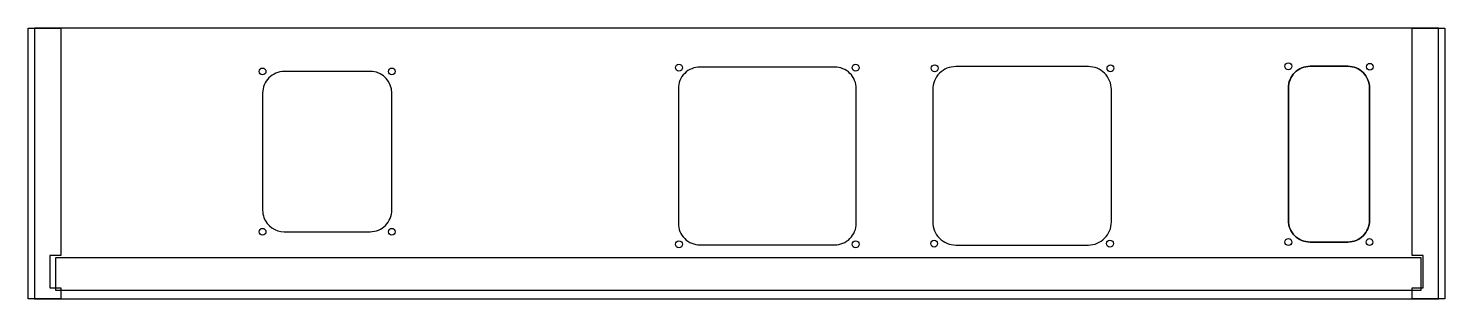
# Model space of a CAD drawing. Header units: millimetres. Extents: x -260 to 264, y -41 to 59.
import ezdxf

# ---------------------------------------------------------------- set-up
doc = ezdxf.new("R2010")
doc.units = ezdxf.units.MM
doc.layers.get('0').update_dxf_attribs({"linetype": 'CONTINUOUS'})

msp = doc.modelspace()

# ---------------------------------------------------------------- linework, layer by layer
for points in [[(-252, -37.04), (-248, -37.04), (-248, -41.04), (-257.75, -41.04), (-260, -41.04), (-260, 58.96), (-257.75, 58.96), (-248, 58.96), (-248, -25.04), (-252, -25.04)], [(261.46, 58.96), (-257.72, 58.96), (-257.72, -41.04), (261.46, -41.04)], [(261.46, 58.96), (-257.72, 58.96), (-257.72, -25.04), (-257.72, -37.04), (-257.72, -41.04), (261.46, -41.04), (261.46, -37.04), (261.46, -25.04)], [(251.71, -37.04), (255.71, -37.04), (255.71, -25.04), (251.71, -25.04), (251.71, 58.96), (261.46, 58.96), (263.71, 58.96), (263.71, -41.04), (261.46, -41.04), (251.71, -41.04)], [(-249.94, -37.95), (255.06, -37.95), (255.06, -25.95), (-249.94, -25.95)]]:
    msp.add_lwpolyline(points, close=True)
for points in [[(-172.88, -11.09, 0.312103), (-165.39, -16.27), (-133.6, -16.27, 0.414214), (-125.6, -8.27), (-125.6, 35.03, 0.384471), (-132.78, 42.99), (-165.38, 42.99, 0.414214), (-173.38, 34.99), (-173.38, -8.31, 0.089006)], [(-172.88, -11.09, 0.312103), (-165.39, -16.27), (-133.6, -16.27, 0.414214), (-125.6, -8.27), (-125.6, 35.03, 0.384471), (-132.78, 42.99), (-165.38, 42.99, 0.414214), (-173.38, 34.99), (-173.38, -8.31, 0.089006)], [(38.15, -21.16, 0.414214), (46.15, -13.16), (46.15, 36.64, 0.414214), (38.15, 44.64), (-11.65, 44.64, 0.414214), (-19.65, 36.64), (-19.65, -13.16, 0.414214), (-11.65, -21.16)], [(38.15, -21.16, 0.414214), (46.15, -13.16), (46.15, 36.64, 0.414214), (38.15, 44.64), (-11.65, 44.64, 0.414214), (-19.65, 36.64), (-19.65, -13.16, 0.414214), (-11.65, -21.16)], [(82.93, 44.81, 0.414214), (74.43, 36.31), (74.43, -12.69, 0.414214), (82.93, -21.19), (131.96, -21.19, 0.414214), (140.46, -12.69), (140.46, 36.31, 0.414214), (131.96, 44.81)], [(82.93, -21.19), (131.96, -21.19, 0.414214), (140.46, -12.69), (140.46, 36.31, 0.414214), (131.96, 44.81), (82.93, 44.81, 0.414214), (74.43, 36.31), (74.43, -12.69, 0.414214)], [(235.92, 36.9), (235.92, -12.1, -0.414214), (227.92, -20.1), (213.92, -20.1, -0.414214), (205.92, -12.1), (205.92, 36.9, -0.414214), (213.92, 44.9), (227.92, 44.9, -0.414214)], [(213.92, 44.9, 0.414214), (205.92, 36.9), (205.92, -12.1, 0.414214), (213.92, -20.1), (227.92, -20.1, 0.414214), (235.92, -12.1), (235.92, 36.9, 0.414214), (227.92, 44.9)]]:
    msp.add_lwpolyline(points, format="xyb", close=True)
for centre in [(-173.4, 43.01), (-173.4, 43.01), (-125.6, 43.01), (-125.6, 43.01), (-19.41, 44.4), (-19.41, 44.4), (45.91, 44.4), (45.91, 44.4), (75.13, 44.18), (75.13, 44.18), (140.13, 44.18), (140.13, 44.18), (205.92, 44.9), (205.92, 44.9), (236.04, 44.72), (236.04, 44.72), (-173.4, -16.29), (-173.4, -16.29), (-125.6, -16.29), (-125.6, -16.29), (-19.41, -20.92), (-19.41, -20.92), (45.91, -20.92), (45.91, -20.92), (74.94, -20.67), (74.94, -20.67), (139.94, -20.67), (139.94, -20.67), (205.92, -20.1), (205.92, -20.1), (235.92, -20.1), (235.92, -20.1)]:
    msp.add_circle(centre, 1.26)

doc.saveas('drawing.dxf')
